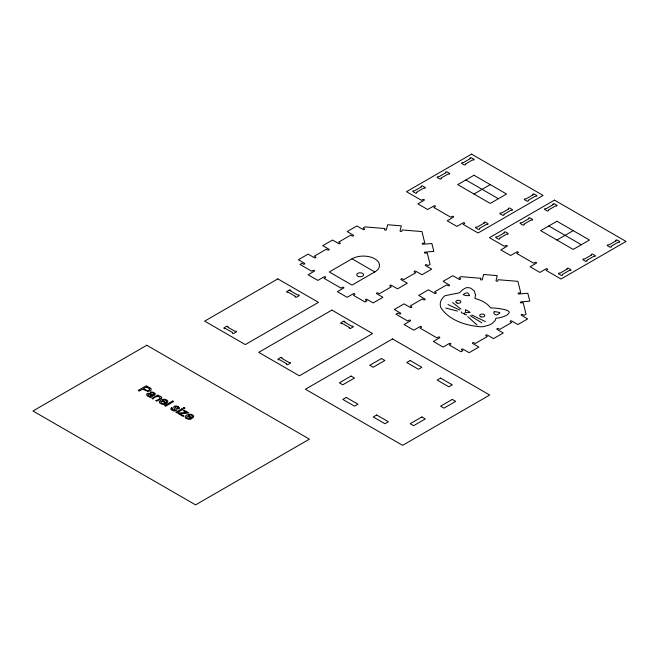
<?xml version="1.0" encoding="UTF-8"?>
<svg xmlns="http://www.w3.org/2000/svg" width="659" height="659" viewBox="0 0 659 659"><rect width="100%" height="100%" fill="white"/><g stroke="black" fill="none" stroke-linecap="round" stroke-linejoin="round"><path stroke-width="0.99" d="M465.485 311.649L465.501 309.648L468.895 311.542A6.475 3.74 0 0 1 469.447 311.921L469.636 312.069A5.923 3.419 0 0 0 470.122 312.391A10.931 6.31 0 0 1 465.822 312.547L463.845 313.437A2.051 1.186 0 0 1 462.396 313.124A2.685 1.549 0 0 1 461.251 311.872M166.282 403.3L167.386 402.443A3.699 2.134 0 0 0 167.798 401.562A3.633 2.101 0 0 0 166.809 400.071A4.844 2.801 0 0 0 166.356 399.824A3.748 2.158 0 0 0 162.287 399.527L161.167 400.005A7.611 4.391 0 0 0 160.623 400.31L159.808 400.944A3.657 2.109 0 0 0 159.98 403.201L160.269 403.382A3.913 2.257 0 0 0 165.162 404.082M352.021 258.806L329.261 271.953L352.021 285.1L374.79 271.953A16.096 9.292 0 0 0 374.79 258.806A16.096 9.292 0 0 0 352.021 258.806L374.79 271.953M473.994 194.026L490.255 184.635M556.937 240.033L573.198 230.642M166.183 403.357C158.119 398.448 159.84 404.016 165.063 403.967M153.292 394.683L153.152 394.757A14.63 8.443 0 0 1 151.002 393.942L150.59 393.785A6.779 3.913 0 0 0 149.881 393.514C145.145 391.899 145.878 397.369 150.178 396.57M150.713 395.952C147.55 396.99 146.685 392.723 150.31 394.519A11.5 6.639 0 0 0 152.303 395.26M469.447 295.685L465.559 295.512L463.17 294.639A8.378 4.835 0 0 1 466.893 292.818L467.865 292.942L469.505 295.339M147.723 391.355L142.542 389.189L139.238 391.1L138.159 390.474L146.29 385.787L149.552 387.673A10.165 5.865 0 0 1 150.524 388.308M445.764 308.058L457.486 311.106M171.579 407.74L172.724 408.226L172.312 408.712A1.672 0.964 0 0 0 172.345 409.214L174.874 410.203A1.096 0.634 0 0 0 175.385 409.997L173.712 407.369A1.961 1.137 0 0 1 173.712 407.023A2.199 1.269 0 0 1 176.266 406.01L176.942 406.125A4.333 2.504 0 0 1 178.227 406.652M177.749 408.44L178.861 408.926L179.396 408.292A1.788 1.03 0 0 0 179.446 408.028L179.264 407.55A3.756 2.175 0 0 0 179.009 407.237L178.177 406.628M447.98 304.524L459.685 310.059M471.729 314.977L485.37 321.584M548.799 225.946L581.329 244.728M465.864 179.94L498.385 198.721M188.359 415.409L191.645 417.304A3.04 1.755 0 0 0 192.436 416.447M470.139 315.645L481.811 322.836M186.135 418.308L185.871 418.119A3.657 2.109 0 0 1 185.64 415.862L186.481 415.236A7.611 4.391 0 0 1 187.032 414.931L188.169 414.486A3.748 2.158 0 0 1 192.239 414.742A4.844 2.801 0 0 1 192.675 415.005A3.633 2.101 0 0 1 193.68 416.496A3.699 2.134 0 0 1 193.244 417.378C191.448 420.697 186.2 413.168 186.761 417.625C187.84 419.075 189.883 417.699 190.929 418.902M150.491 392.888C148.679 390.655 156.957 392.624 155.079 394.741A6.12 3.534 0 0 1 154.461 395.153L151.834 396.702A14.185 8.188 0 0 0 151.298 397.039A3.081 1.779 0 0 0 150.697 397.707L149.651 397.105A3.04 1.755 0 0 1 150.178 396.578M452.642 302.563L460.905 309.129M467.717 316.608L477.017 324.945M171.241 409.552L171.694 409.956A6.574 3.797 0 0 0 172.296 410.335C173.581 411.422 177.576 411.2 176.925 409.272A10.577 6.104 0 0 0 176.48 408.745L175.385 407.608A3.839 2.216 0 0 1 175.261 407.468A1.302 0.75 0 0 1 175.154 407.114A0.914 0.527 0 0 1 176.217 406.71M188.392 415.425A2.422 1.4 0 0 1 191.085 415.104A2.422 1.4 0 0 1 192.56 416.447M191.028 419.017A3.913 2.257 0 0 1 186.11 418.317M171.126 409.585A3.106 1.796 0 0 1 171.595 407.748M176.241 406.677A2.652 1.532 0 0 1 177.444 407.213M177.502 407.188A1.829 1.054 0 0 1 177.905 408.489M166.694 401.512A2.422 1.4 0 0 0 165.228 400.17A2.422 1.4 0 0 0 162.526 400.491L165.78 402.369A3.04 1.755 0 0 0 166.57 401.52M161.29 398.464A6.285 3.625 0 0 1 160.631 398.901L156.702 401.183L155.705 400.606C165.393 398.02 156.34 393.925 152.921 399L151.924 398.423L157.806 395.021L158.704 395.54L157.872 396.026L158.465 395.985A2.883 1.664 0 0 1 160.071 396.248L160.401 396.38A2.883 1.664 0 0 1 161.471 398.514M151.924 395.433A3.625 2.092 0 0 1 150.812 395.952M150.409 392.789A2.562 1.483 0 0 1 153.975 393.983M154.008 393.991A1.746 1.005 0 0 1 153.333 394.617M150.631 388.266A3.41 1.969 0 0 1 150.779 390.301A3.41 1.969 0 0 1 147.731 391.322M494.357 311.748A8.962 5.173 0 0 1 499.753 312.745M499.761 312.745A7.966 4.597 0 0 1 497.611 314.524M497.594 314.516A2.479 1.433 0 0 1 496.589 314.895A1.293 0.75 0 0 1 496.095 314.854L495.535 314.705A2.858 1.656 0 0 1 494.893 314.359A4.819 2.784 0 0 1 494.036 311.798M466.58 314.788A2.414 1.392 0 0 1 463.845 313.437M475.493 294.96L474.933 298.494L477.52 299.244A30.1 17.373 0 0 1 489.39 306.369L490.601 307.885A41.105 23.732 0 0 1 503.929 309.45C517.537 312.308 500.898 318.544 495.972 318.165L495.173 320.529L492.298 323.371A17.801 10.28 0 0 1 489.11 325.068L483.986 326.502A13.509 7.801 0 0 1 480.46 326.782C465.864 325.521 449.281 320.472 440.92 307.769A26.418 15.248 0 0 1 441.464 299.754L443.054 297.497A11.368 6.565 0 0 1 445.295 295.627L459.628 292.777A23.567 13.608 0 0 1 464.546 288.56A12.406 7.158 0 0 1 465.254 288.181L466.556 287.703A3.32 1.919 0 0 1 467.099 287.596L469.999 287.925A7.348 4.242 0 0 1 470.856 288.255L474.274 290.891L475.493 294.96M384.84 228.525L384.592 229.538A0.923 0.535 0 0 0 385.358 230.172A0.923 0.535 0 0 0 386.413 229.703L387.64 224.727L401.298 225.856L400.071 230.848A0.923 0.527 0 0 0 400.853 231.449A0.923 0.527 0 0 0 401.891 230.996L402.147 229.95L421.958 231.581L424.783 243.014L422.996 243.163A0.923 0.535 0 0 0 422.188 243.772A0.923 0.535 0 0 0 423.284 244.209L431.876 243.501L433.828 251.392L425.212 252.1A0.923 0.535 0 0 0 424.396 252.71A0.923 0.535 0 0 0 425.492 253.147L427.254 253.007L430.088 264.44L428.136 265.569L426.834 264.819A0.923 0.527 0 0 0 425.533 264.819A0.923 0.527 0 0 0 425.533 265.569L431.711 269.136L421.958 274.77L415.771 271.203A0.923 0.527 0 0 0 414.47 271.203A0.923 0.527 0 0 0 414.47 271.953L415.771 272.702L403.736 279.655L402.468 278.922A0.923 0.535 0 0 0 401.142 278.897A0.923 0.535 0 0 0 401.166 279.671L407.32 283.222L397.558 288.856L391.413 285.306A0.923 0.535 0 0 0 390.079 285.289A0.923 0.535 0 0 0 390.112 286.055L391.38 286.789L379.345 293.733L378.044 292.983A0.923 0.527 0 0 0 376.742 292.983A0.923 0.527 0 0 0 376.742 293.733L382.92 297.308L373.167 302.934L366.989 299.367A0.923 0.527 0 0 0 365.687 299.367A0.923 0.527 0 0 0 365.687 300.117L366.989 300.875L365.037 301.995L353.323 295.24L354.624 294.491A0.923 0.527 0 0 0 354.616 293.725A0.923 0.527 0 0 0 353.298 293.749L347.145 297.308L337.392 291.673L343.57 288.098A0.923 0.527 0 0 0 343.57 287.349A0.923 0.527 0 0 0 342.268 287.349L340.967 288.098L324.055 278.337L325.357 277.587A0.923 0.527 0 0 0 325.357 276.838A0.923 0.527 0 0 0 324.055 276.838L317.877 280.404L308.115 274.77L314.294 271.203A0.923 0.527 0 0 0 314.285 270.445A0.923 0.527 0 0 0 312.967 270.47L311.691 271.203L299.985 264.44L301.937 263.312L303.239 264.07A0.923 0.527 0 0 0 304.54 264.07A0.923 0.527 0 0 0 304.54 263.312L298.362 259.745L308.115 254.11L314.294 257.685A0.923 0.527 0 0 0 315.595 257.685A0.923 0.527 0 0 0 315.595 256.928L314.294 256.178L326.329 249.234L327.605 249.967A0.923 0.535 0 0 0 328.932 249.983A0.923 0.535 0 0 0 328.907 249.217L322.753 245.667L332.507 240.033L338.66 243.583A0.923 0.535 0 0 0 339.995 243.599A0.923 0.535 0 0 0 339.962 242.833L338.693 242.092L350.728 235.148L352.021 235.897A0.923 0.527 0 0 0 353.323 235.897A0.923 0.527 0 0 0 353.323 235.148L347.145 231.581L356.906 225.946L363.084 229.513A0.923 0.527 0 0 0 364.386 229.513A0.923 0.527 0 0 0 364.386 228.764L363.084 228.014L365.037 226.885L384.84 228.525M480.79 278.287L480.543 279.301A0.923 0.535 0 0 0 481.301 279.935A0.923 0.535 0 0 0 482.363 279.465L483.591 274.49L497.248 275.619L496.021 280.61A0.923 0.527 0 0 0 496.804 281.212A0.923 0.527 0 0 0 497.842 280.759L498.097 279.713L517.9 281.344L520.734 292.777L518.946 292.925A0.923 0.535 0 0 0 518.139 293.535A0.923 0.535 0 0 0 519.234 293.972L527.826 293.263L529.778 301.155L521.154 301.863A0.923 0.535 0 0 0 520.346 302.473A0.923 0.535 0 0 0 521.442 302.909L523.205 302.769L526.039 314.203L524.086 315.332L522.785 314.582A0.923 0.527 0 0 0 521.483 314.582A0.923 0.527 0 0 0 521.483 315.332L527.661 318.898L517.9 324.533L511.722 320.966A0.923 0.527 0 0 0 510.42 320.966A0.923 0.527 0 0 0 510.42 321.716L511.722 322.465L499.687 329.418L498.418 328.676A0.923 0.535 0 0 0 497.084 328.66A0.923 0.535 0 0 0 497.117 329.434L503.27 332.984L493.509 338.619L487.355 335.069A0.923 0.535 0 0 0 486.029 335.052A0.923 0.535 0 0 0 486.062 335.818L487.331 336.551L475.296 343.496L473.994 342.746A0.923 0.527 0 0 0 472.692 342.746A0.923 0.527 0 0 0 472.692 343.496L478.871 347.062L469.117 352.697L462.939 349.13A0.923 0.527 0 0 0 461.638 349.13A0.923 0.527 0 0 0 461.638 349.88L462.939 350.637L460.987 351.758L449.273 345.003L450.575 344.253A0.923 0.527 0 0 0 450.558 343.487A0.923 0.527 0 0 0 449.249 343.512L443.095 347.062L433.342 341.436L439.52 337.861A0.923 0.527 0 0 0 439.52 337.111A0.923 0.527 0 0 0 438.219 337.111L436.917 337.861L420.005 328.1L421.307 327.35A0.923 0.527 0 0 0 421.307 326.6A0.923 0.527 0 0 0 420.005 326.6L413.819 330.167L404.066 324.533L410.244 320.966A0.923 0.527 0 0 0 410.227 320.208A0.923 0.527 0 0 0 408.918 320.233L407.641 320.966L395.935 314.203L397.888 313.074L399.189 313.832A0.923 0.527 0 0 0 400.491 313.832A0.923 0.527 0 0 0 400.491 313.074L394.304 309.508L404.066 303.873L410.244 307.44A0.923 0.527 0 0 0 411.546 307.44A0.923 0.527 0 0 0 411.546 306.69L410.244 305.941L422.279 298.997L423.556 299.73A0.923 0.535 0 0 0 424.882 299.746A0.923 0.535 0 0 0 424.849 298.98L418.704 295.43L428.457 289.795L434.611 293.346A0.923 0.535 0 0 0 435.937 293.362A0.923 0.535 0 0 0 435.912 292.596L434.635 291.855L446.67 284.91L447.972 285.66A0.923 0.527 0 0 0 449.273 285.66A0.923 0.527 0 0 0 449.273 284.91L443.095 281.344L452.857 275.709L459.035 279.276A0.923 0.527 0 0 0 460.336 279.276A0.923 0.527 0 0 0 460.336 278.526L459.035 277.777L460.987 276.648L480.79 278.287M471.556 154.124L406.504 191.678L421.463 200.311L422.74 199.578A0.923 0.527 0 0 1 424.05 199.553A0.923 0.527 0 0 1 424.066 200.311L417.888 203.878L427.65 209.513L433.795 205.962A0.923 0.527 0 0 1 435.113 205.938A0.923 0.527 0 0 1 435.129 206.695L433.828 207.453L450.74 217.215L452.041 216.465A0.923 0.527 0 0 1 453.343 216.465A0.923 0.527 0 0 1 453.343 217.215L447.164 220.781L456.918 226.416L463.096 222.849A0.923 0.527 0 0 1 464.397 222.849A0.923 0.527 0 0 1 464.397 223.599L463.096 224.348L478.063 232.989L543.115 195.435L471.556 154.124M146.792 345.267L32.95 410.985L195.575 504.876L309.417 439.158L146.792 345.267M421.463 186.794L414.313 190.929A0.923 0.527 0 0 0 413.012 190.921A0.923 0.527 0 0 0 413.012 191.678L415.285 192.988A0.923 0.527 0 0 0 416.587 192.988A0.923 0.527 0 0 0 416.587 192.239L423.745 188.112A0.923 0.527 0 0 0 425.047 188.112A0.923 0.527 0 0 0 425.047 187.354L422.765 186.044A0.923 0.527 0 0 0 421.463 186.044A0.923 0.527 0 0 0 421.463 186.794M445.863 172.707L438.705 176.843A0.923 0.527 0 0 0 437.403 176.843A0.923 0.527 0 0 0 437.403 177.592L439.685 178.91A0.923 0.527 0 0 0 440.978 178.91A0.923 0.527 0 0 0 440.978 178.152L448.136 174.025A0.923 0.527 0 0 0 449.438 174.025A0.923 0.527 0 0 0 449.438 173.276L447.164 171.958A0.923 0.527 0 0 0 445.863 171.958A0.923 0.527 0 0 0 445.863 172.707M470.254 158.63L463.096 162.757A0.923 0.527 0 0 0 461.794 162.757A0.923 0.527 0 0 0 461.794 163.506L464.076 164.824A0.923 0.527 0 0 0 465.378 164.824A0.923 0.527 0 0 0 465.378 164.075L472.528 159.939A0.923 0.527 0 0 0 473.829 159.939A0.923 0.527 0 0 0 473.829 159.19L471.556 157.872A0.923 0.527 0 0 0 470.254 157.872A0.923 0.527 0 0 0 470.254 158.63M277.826 278.881L204.644 321.131L245.305 344.599L318.486 302.349L277.826 278.881M473.994 175.245L457.733 184.635L490.255 203.409L506.524 194.026L473.994 175.245M226.441 326.386L224.159 327.704A0.923 0.527 0 0 0 224.159 328.454A0.923 0.527 0 0 0 225.46 328.454L232.619 332.581A0.923 0.527 0 0 0 232.619 333.33A0.923 0.527 0 0 0 233.92 333.33L236.194 332.021A0.923 0.527 0 0 0 236.194 331.271A0.923 0.527 0 0 0 234.892 331.271L227.734 327.136A0.923 0.527 0 0 0 227.734 326.386A0.923 0.527 0 0 0 226.441 326.386M289.21 290.141L286.937 291.459A0.923 0.527 0 0 0 286.937 292.209A0.923 0.527 0 0 0 288.238 292.209L295.389 296.344A0.923 0.527 0 0 0 295.405 297.102A0.923 0.527 0 0 0 296.723 297.077L298.972 295.776A0.923 0.527 0 0 0 298.972 295.026A0.923 0.527 0 0 0 297.67 295.026L290.512 290.899A0.923 0.527 0 0 0 290.512 290.141A0.923 0.527 0 0 0 289.21 290.141M146.405 386.957L143.497 388.637L145.598 389.848A6.03 3.484 0 0 0 146.232 390.169L147.262 390.466A1.549 0.898 0 0 0 147.575 390.482A1.993 1.153 0 0 0 149.428 388.777L149.387 388.752A7.751 4.481 0 0 0 148.563 388.217L146.405 386.957M172.65 401.01L164.528 405.697L165.524 406.273L173.647 401.578L172.65 401.01M331.897 310.101L258.723 352.351L299.375 375.819L372.557 333.569L331.897 310.101M484.241 223.039L477.083 227.166A0.923 0.527 0 0 0 475.765 227.174A0.923 0.527 0 0 0 475.814 227.932L478.063 229.233A0.923 0.527 0 0 0 479.365 229.233A0.923 0.527 0 0 0 479.365 228.484L486.515 224.348A0.923 0.527 0 0 0 487.817 224.348A0.923 0.527 0 0 0 487.817 223.599L485.543 222.281A0.923 0.527 0 0 0 484.241 222.281A0.923 0.527 0 0 0 484.241 223.039M508.633 208.952L501.483 213.079A0.923 0.527 0 0 0 500.165 213.088A0.923 0.527 0 0 0 500.206 213.854L502.455 215.147A0.923 0.527 0 0 0 503.756 215.147A0.923 0.527 0 0 0 503.756 214.397L510.914 210.27A0.923 0.527 0 0 0 512.208 210.27A0.923 0.527 0 0 0 512.208 209.513L509.934 208.203A0.923 0.527 0 0 0 508.633 208.203A0.923 0.527 0 0 0 508.633 208.952M533.024 194.866L525.874 199.002A0.923 0.527 0 0 0 524.556 199.01A0.923 0.527 0 0 0 524.597 199.768L526.846 201.069A0.923 0.527 0 0 0 528.147 201.069A0.923 0.527 0 0 0 528.147 200.311L535.306 196.184A0.923 0.527 0 0 0 536.607 196.184A0.923 0.527 0 0 0 536.607 195.435L534.325 194.117A0.923 0.527 0 0 0 533.024 194.117A0.923 0.527 0 0 0 533.024 194.866M181.793 408.868L175.904 412.27L176.9 412.847L182.79 409.445L181.793 408.868M184.026 407.575L182.881 408.234L183.877 408.811L185.031 408.152L184.026 407.575M178.704 412.946L177.897 413.415L183.103 416.422L183.96 415.928L179.932 413.663L188.812 412.921L184.001 410.145L183.194 410.615L186.752 412.625L178.704 412.946M280.512 357.606L278.238 358.924A0.923 0.527 0 0 0 278.238 359.674A0.923 0.527 0 0 0 279.54 359.674L286.69 363.801A0.923 0.527 0 0 0 286.69 364.551A0.923 0.527 0 0 0 287.991 364.551L290.273 363.241A0.923 0.527 0 0 0 290.273 362.491A0.923 0.527 0 0 0 288.971 362.491L281.813 358.356A0.923 0.527 0 0 0 281.813 357.606A0.923 0.527 0 0 0 280.512 357.606M343.281 321.361L341.008 322.679A0.923 0.527 0 0 0 341.008 323.429A0.923 0.527 0 0 0 342.309 323.429L349.468 327.564A0.923 0.527 0 0 0 349.476 328.322A0.923 0.527 0 0 0 350.794 328.297L353.043 326.996A0.923 0.527 0 0 0 353.043 326.246A0.923 0.527 0 0 0 351.741 326.246L344.583 322.111A0.923 0.527 0 0 0 344.583 321.361A0.923 0.527 0 0 0 343.281 321.361M554.491 200.13L489.448 237.685L504.407 246.318L505.675 245.585A0.923 0.527 0 0 1 506.993 245.56A0.923 0.527 0 0 1 507.01 246.318L500.832 249.893L510.585 255.519L516.738 251.969A0.923 0.527 0 0 1 518.048 251.944A0.923 0.527 0 0 1 518.065 252.702L516.763 253.46L533.675 263.221L534.976 262.471A0.923 0.527 0 0 1 536.278 262.471A0.923 0.527 0 0 1 536.278 263.221L530.1 266.788L539.861 272.422L546.039 268.856A0.923 0.527 0 0 1 547.341 268.856A0.923 0.527 0 0 1 547.341 269.605L546.039 270.355L560.998 278.996L626.05 241.441L554.491 200.13M504.407 232.8L497.248 236.935A0.923 0.527 0 0 0 495.947 236.935A0.923 0.527 0 0 0 495.947 237.685L498.229 238.995A0.923 0.527 0 0 0 499.522 238.995A0.923 0.527 0 0 0 499.53 238.245L506.68 234.118A0.923 0.527 0 0 0 507.982 234.118A0.923 0.527 0 0 0 507.982 233.36L505.708 232.05A0.923 0.527 0 0 0 504.407 232.05A0.923 0.527 0 0 0 504.407 232.8M528.798 218.714L521.648 222.849A0.923 0.527 0 0 0 520.338 222.849A0.923 0.527 0 0 0 520.346 223.599L522.62 224.917A0.923 0.527 0 0 0 523.921 224.917A0.923 0.527 0 0 0 523.921 224.159L531.08 220.032A0.923 0.527 0 0 0 532.373 220.032A0.923 0.527 0 0 0 532.373 219.282L530.1 217.964A0.923 0.527 0 0 0 528.798 217.964A0.923 0.527 0 0 0 528.798 218.714M553.198 204.636L546.039 208.763A0.923 0.527 0 0 0 544.738 208.763A0.923 0.527 0 0 0 544.738 209.513L547.011 210.831A0.923 0.527 0 0 0 548.313 210.831A0.923 0.527 0 0 0 548.313 210.081L555.471 205.946A0.923 0.527 0 0 0 556.773 205.946A0.923 0.527 0 0 0 556.773 205.196L554.491 203.878A0.923 0.527 0 0 0 553.198 203.878A0.923 0.527 0 0 0 553.198 204.636M556.937 221.251L540.668 230.642L573.198 249.423L589.459 240.033L556.937 221.251M392.525 338.932L305.414 389.23L402.6 445.336L489.711 395.038L392.525 338.932M351.049 376.075L339.344 382.838L342.754 384.807L354.468 378.052L351.049 376.075M381.462 358.521L369.748 365.284L373.167 367.252L384.872 360.489L381.462 358.521M567.177 269.045L560.026 273.172A0.923 0.527 0 0 0 558.708 273.18A0.923 0.527 0 0 0 558.75 273.938L560.998 275.24A0.923 0.527 0 0 0 562.3 275.24A0.923 0.527 0 0 0 562.3 274.49L569.458 270.355A0.923 0.527 0 0 0 570.76 270.355A0.923 0.527 0 0 0 570.76 269.605L568.478 268.295A0.923 0.527 0 0 0 567.177 268.287A0.923 0.527 0 0 0 567.177 269.045M591.576 254.959L584.418 259.094A0.923 0.527 0 0 0 583.1 259.102A0.923 0.527 0 0 0 583.149 259.86L585.39 261.153A0.923 0.527 0 0 0 586.691 261.153A0.923 0.527 0 0 0 586.691 260.404L593.85 256.277A0.923 0.527 0 0 0 595.151 256.277A0.923 0.527 0 0 0 595.151 255.519L592.878 254.209A0.923 0.527 0 0 0 591.576 254.209A0.923 0.527 0 0 0 591.576 254.959M615.967 240.873L608.809 245.008A0.923 0.527 0 0 0 607.499 245.016A0.923 0.527 0 0 0 607.54 245.774L609.789 247.076A0.923 0.527 0 0 0 611.091 247.076A0.923 0.527 0 0 0 611.091 246.318L618.241 242.191A0.923 0.527 0 0 0 619.542 242.191A0.923 0.527 0 0 0 619.542 241.441L617.269 240.123A0.923 0.527 0 0 0 615.967 240.123A0.923 0.527 0 0 0 615.967 240.873M346.255 397.435L342.837 399.412L354.542 406.175L357.961 404.198L346.255 397.435M410.162 360.539L406.751 362.508L418.457 369.271L421.875 367.302L410.162 360.539M376.66 414.997L373.249 416.966L384.955 423.729L388.373 421.76L376.66 414.997M440.574 378.101L437.156 380.07L448.87 386.833L452.288 384.856L440.574 378.101M421.875 416.966L410.162 423.729L413.58 425.698L425.286 418.943L421.875 416.966M452.288 399.412L440.574 406.175L443.993 408.143L455.699 401.38L452.288 399.412M358.43 276.492A3.452 1.993 0 0 0 363.603 274.77A3.452 1.993 0 0 0 358.43 273.048A3.452 1.993 0 0 0 358.43 276.492M457.082 303.049A2.57 1.483 0 0 0 460.938 301.764A2.57 1.483 0 0 0 457.082 300.479A2.57 1.483 0 0 0 457.082 303.049M480.955 316.831A2.57 1.483 0 0 0 484.81 315.546A2.57 1.483 0 0 0 480.955 314.261A2.57 1.483 0 0 0 480.955 316.831"/></g></svg>
